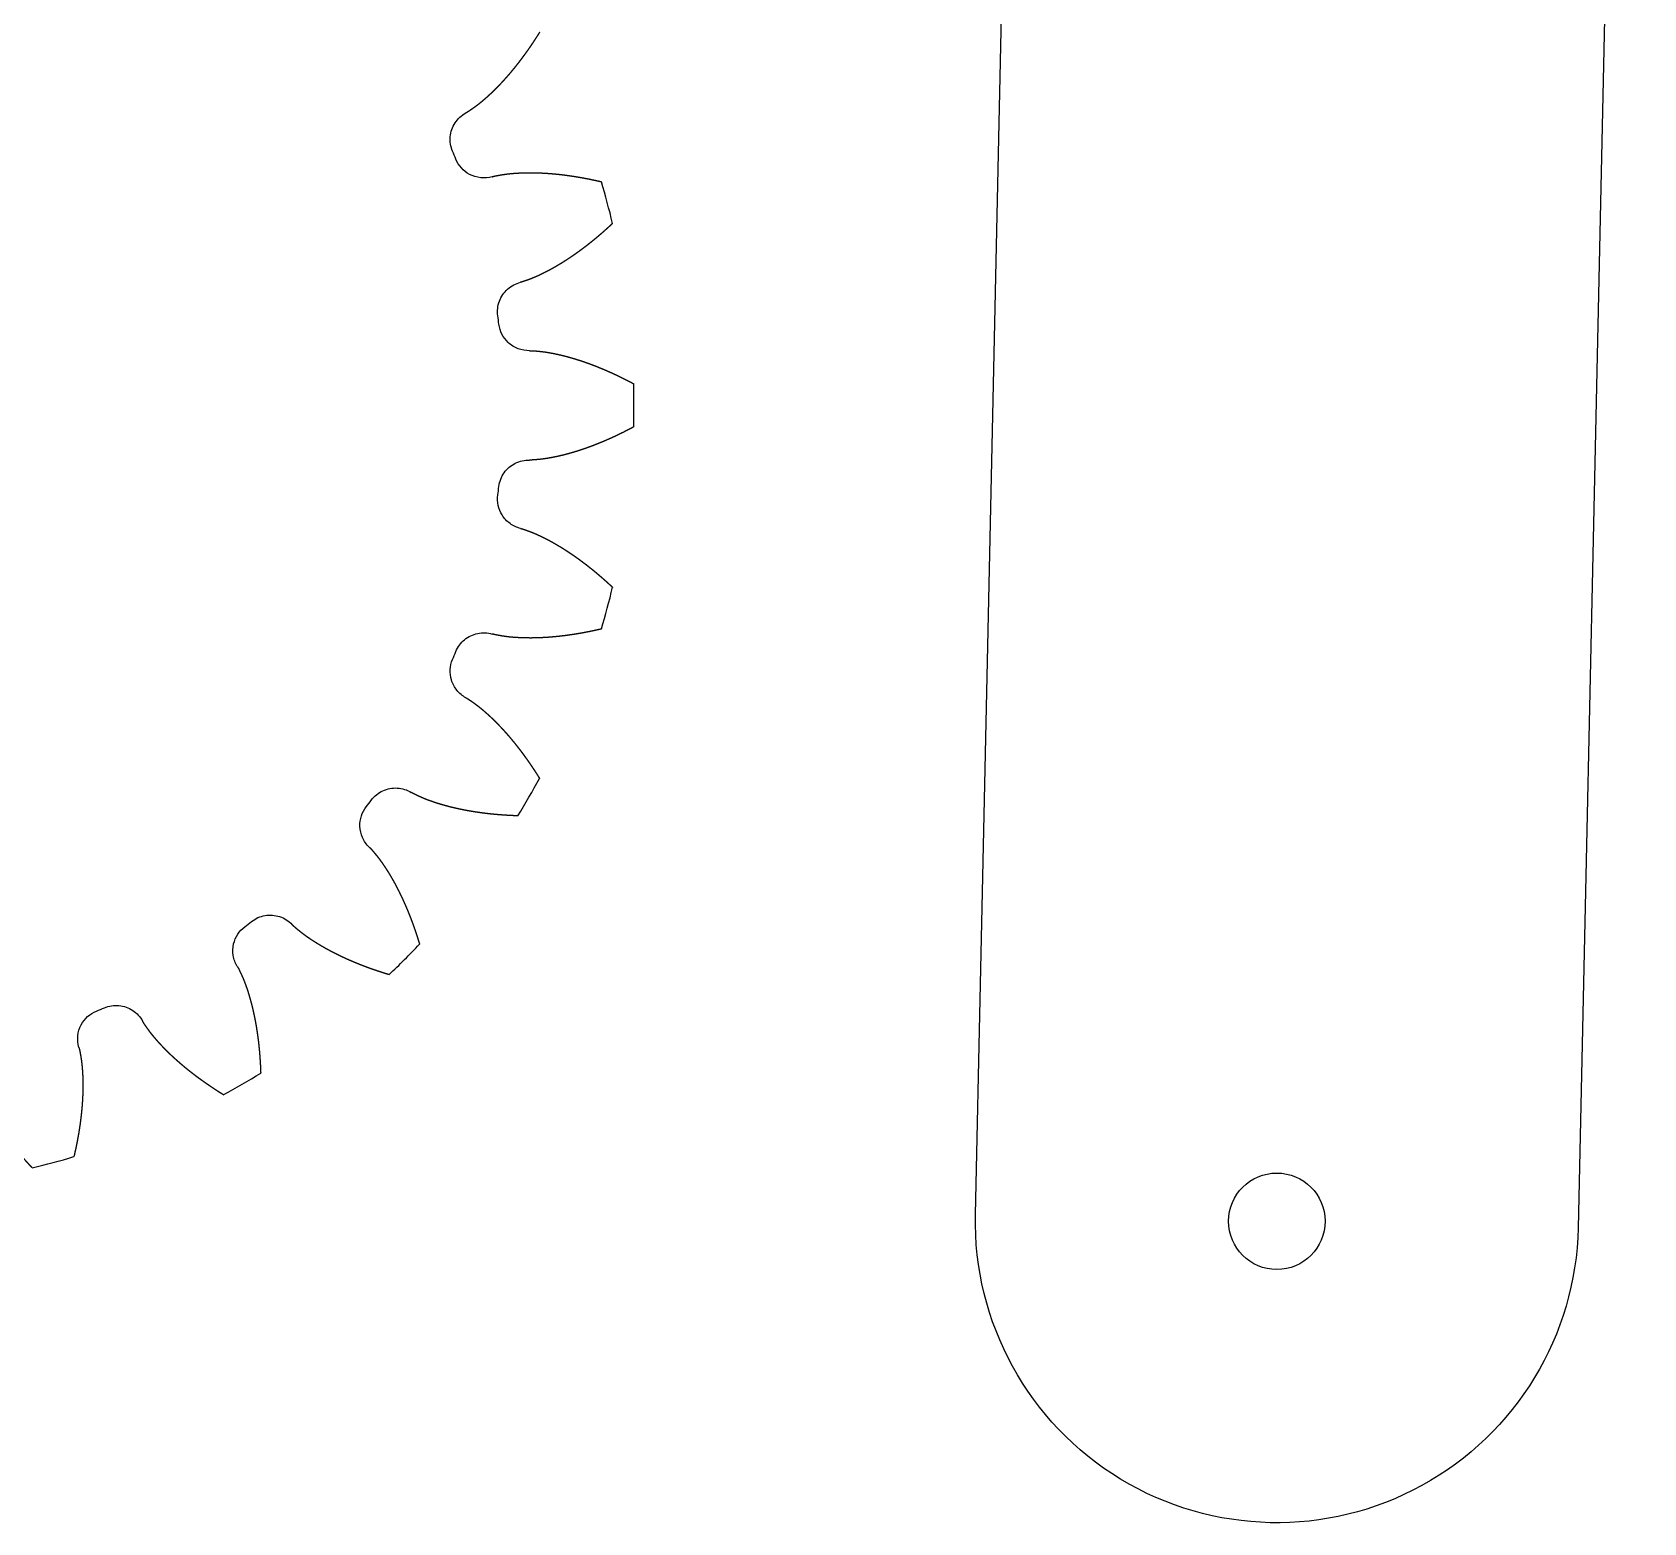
# Model space of a CAD drawing. Header units: millimetres. Extents: x -59 to 192, y -42 to 195.
# Drawn here: x 138.2 to 191.6, y -37.1 to 12.4 of the extents above; entities that cross this region are included whole.
import ezdxf

# ---------------------------------------------------------------- set-up
doc = ezdxf.new("R2010")
doc.units = ezdxf.units.MM
doc.layers.get('0').update_dxf_attribs({"linetype": 'CONTINUOUS'})

msp = doc.modelspace()

# ---------------------------------------------------------------- linework, layer by layer
msp.add_lwpolyline([(191.616, 72.697), (189.442, -27.279, -1), (169.447, -26.845), (171.62, 73.132, -1)], format="xyb", close=True)
msp.add_circle((179.444, -27.062), 1.6)
for radius, start, end in [(21.686, 22.1226, 22.8774), (26, 13.4232, 16.5768), (21.686, 7.1226, 7.8774), (26, -1.5768, 1.5768), (21.686, 352.1226, 352.8774), (26, 343.4232, 346.5768), (21.686, 337.1226, 337.8774), (26, 328.4232, 331.5768), (21.686, 322.1226, 322.8774), (21.686, 307.1226, 307.8774), (26, 313.4232, 316.5768), (21.686, 292.1226, 292.8774), (26, 298.4232, 301.5768), (26, 283.4232, 286.5768)]:
    msp.add_arc((132.118, 0), radius, start, end)
for points, degree, knots in [([(154.984, 12.375), (154.978, 12.366), (154.967, 12.347), (154.949, 12.319), (154.926, 12.281), (154.896, 12.235), (154.866, 12.188), (154.836, 12.142), (154.806, 12.095), (154.776, 12.049), (154.745, 12.004), (154.715, 11.958), (154.684, 11.913), (154.653, 11.867), (154.622, 11.822), (154.59, 11.777), (154.559, 11.733), (154.527, 11.688), (154.496, 11.644), (154.464, 11.6), (154.431, 11.557), (154.399, 11.513), (154.367, 11.47), (154.334, 11.427), (154.301, 11.384), (154.268, 11.341), (154.235, 11.299), (154.201, 11.256), (154.168, 11.214), (154.134, 11.173), (154.1, 11.131), (154.066, 11.09), (154.032, 11.049), (153.998, 11.008), (153.963, 10.968), (153.928, 10.927), (153.893, 10.887), (153.858, 10.847), (153.823, 10.808), (153.787, 10.769), (153.751, 10.73), (153.716, 10.691), (153.679, 10.653), (153.643, 10.615), (153.607, 10.577), (153.57, 10.539), (153.533, 10.502), (153.496, 10.465), (153.459, 10.428), (153.421, 10.392), (153.384, 10.356), (153.346, 10.32), (153.308, 10.285), (153.27, 10.25), (153.231, 10.215), (153.192, 10.181), (153.153, 10.147), (153.114, 10.114), (153.075, 10.08), (153.035, 10.047), (152.995, 10.015), (152.955, 9.983), (152.915, 9.952), (152.874, 9.921), (152.833, 9.891), (152.791, 9.861), (152.75, 9.832), (152.708, 9.803), (152.666, 9.774), (152.625, 9.747), (152.592, 9.726), (152.567, 9.711), (152.55, 9.702), (152.542, 9.698)], 5, [-1, -1, -1, -1, -1, -1, -0.9857143, -0.9714286, -0.9571429, -0.9428571, -0.9285714, -0.9142857, -0.9, -0.8857143, -0.8714286, -0.8571429, -0.8428571, -0.8285714, -0.8142857, -0.8, -0.7857143, -0.7714286, -0.7571429, -0.7428571, -0.7285714, -0.7142857, -0.7, -0.6857143, -0.6714286, -0.6571429, -0.6428571, -0.6285714, -0.6142857, -0.6, -0.5857143, -0.5714286, -0.5571429, -0.5428571, -0.5285714, -0.5142857, -0.5, -0.4857143, -0.4714286, -0.4571429, -0.4428571, -0.4285714, -0.4142857, -0.4, -0.3857143, -0.3714286, -0.3571429, -0.3428571, -0.3285714, -0.3142857, -0.3, -0.2857143, -0.2714286, -0.2571429, -0.2428571, -0.2285714, -0.2142857, -0.2, -0.1857143, -0.1714286, -0.1571429, -0.1428571, -0.1285714, -0.1142857, -0.1, -0.0857143, -0.0714286, -0.0571429, -0.0428571, -0.0285714, -0.016049, -0.016049, -0.016049, -0.016049, -0.016049, -0.016049]), ([(153.418, 7.584), (153.293, 7.547), (153.162, 7.535), (152.903, 7.562), (152.777, 7.6), (152.56, 7.716), (152.468, 7.788), (152.314, 7.961), (152.252, 8.059), (152.208, 8.167)], 3, [0, 0, 0, 0, 0.0390644, 0.0390644, 0.0781289, 0.0781289, 0.1128768, 0.1128768, 0.1476246, 0.1476246, 0.1476246, 0.1476246]), ([(153.418, 7.584), (153.426, 7.587), (153.444, 7.592), (153.473, 7.599), (153.511, 7.608), (153.559, 7.618), (153.609, 7.627), (153.659, 7.636), (153.709, 7.645), (153.76, 7.653), (153.81, 7.661), (153.861, 7.668), (153.911, 7.675), (153.962, 7.681), (154.013, 7.686), (154.065, 7.691), (154.116, 7.695), (154.167, 7.699), (154.219, 7.702), (154.271, 7.705), (154.322, 7.708), (154.374, 7.711), (154.426, 7.713), (154.478, 7.714), (154.53, 7.715), (154.582, 7.716), (154.635, 7.716), (154.687, 7.717), (154.739, 7.716), (154.792, 7.716), (154.844, 7.715), (154.897, 7.713), (154.95, 7.712), (155.002, 7.71), (155.055, 7.707), (155.108, 7.705), (155.161, 7.702), (155.214, 7.699), (155.267, 7.695), (155.32, 7.691), (155.373, 7.687), (155.426, 7.682), (155.48, 7.678), (155.533, 7.673), (155.586, 7.667), (155.64, 7.662), (155.693, 7.656), (155.746, 7.649), (155.8, 7.643), (155.853, 7.636), (155.907, 7.629), (155.96, 7.621), (156.014, 7.614), (156.068, 7.606), (156.121, 7.598), (156.175, 7.589), (156.229, 7.58), (156.283, 7.571), (156.336, 7.562), (156.39, 7.553), (156.444, 7.543), (156.498, 7.533), (156.552, 7.522), (156.606, 7.512), (156.66, 7.501), (156.714, 7.49), (156.768, 7.478), (156.822, 7.467), (156.876, 7.455), (156.93, 7.443), (156.973, 7.433), (157.005, 7.425), (157.027, 7.42), (157.038, 7.418)], 5, [0.016049, 0.016049, 0.016049, 0.016049, 0.016049, 0.016049, 0.0285714, 0.0428571, 0.0571429, 0.0714286, 0.0857143, 0.1, 0.1142857, 0.1285714, 0.1428571, 0.1571429, 0.1714286, 0.1857143, 0.2, 0.2142857, 0.2285714, 0.2428571, 0.2571429, 0.2714286, 0.2857143, 0.3, 0.3142857, 0.3285714, 0.3428571, 0.3571429, 0.3714286, 0.3857143, 0.4, 0.4142857, 0.4285714, 0.4428571, 0.4571429, 0.4714286, 0.4857143, 0.5, 0.5142857, 0.5285714, 0.5428571, 0.5571429, 0.5714286, 0.5857143, 0.6, 0.6142857, 0.6285714, 0.6428571, 0.6571429, 0.6714286, 0.6857143, 0.7, 0.7142857, 0.7285714, 0.7428571, 0.7571429, 0.7714286, 0.7857143, 0.8, 0.8142857, 0.8285714, 0.8428571, 0.8571429, 0.8714286, 0.8857143, 0.9, 0.9142857, 0.9285714, 0.9428571, 0.9571429, 0.9714286, 0.9857143, 1, 1, 1, 1, 1, 1]), ([(157.408, 6.036), (157.4, 6.028), (157.384, 6.013), (157.36, 5.99), (157.327, 5.96), (157.286, 5.922), (157.246, 5.885), (157.205, 5.848), (157.164, 5.811), (157.122, 5.775), (157.081, 5.738), (157.04, 5.702), (156.998, 5.666), (156.957, 5.631), (156.915, 5.595), (156.873, 5.56), (156.831, 5.525), (156.789, 5.49), (156.747, 5.456), (156.705, 5.422), (156.662, 5.388), (156.62, 5.354), (156.577, 5.321), (156.534, 5.287), (156.491, 5.255), (156.449, 5.222), (156.405, 5.189), (156.362, 5.157), (156.319, 5.125), (156.276, 5.094), (156.232, 5.063), (156.189, 5.032), (156.145, 5.001), (156.101, 4.97), (156.057, 4.94), (156.013, 4.91), (155.969, 4.881), (155.925, 4.851), (155.88, 4.822), (155.836, 4.794), (155.791, 4.765), (155.747, 4.737), (155.702, 4.709), (155.657, 4.682), (155.612, 4.655), (155.567, 4.628), (155.522, 4.602), (155.476, 4.575), (155.431, 4.55), (155.385, 4.524), (155.34, 4.499), (155.294, 4.474), (155.248, 4.45), (155.202, 4.426), (155.156, 4.403), (155.109, 4.38), (155.063, 4.357), (155.016, 4.335), (154.97, 4.313), (154.923, 4.291), (154.876, 4.27), (154.829, 4.25), (154.782, 4.23), (154.734, 4.211), (154.687, 4.193), (154.639, 4.175), (154.591, 4.157), (154.544, 4.14), (154.496, 4.123), (154.449, 4.107), (154.411, 4.096), (154.383, 4.088), (154.365, 4.084), (154.356, 4.081)], 5, [-1, -1, -1, -1, -1, -1, -0.9857143, -0.9714286, -0.9571429, -0.9428571, -0.9285714, -0.9142857, -0.9, -0.8857143, -0.8714286, -0.8571429, -0.8428571, -0.8285714, -0.8142857, -0.8, -0.7857143, -0.7714286, -0.7571429, -0.7428571, -0.7285714, -0.7142857, -0.7, -0.6857143, -0.6714286, -0.6571429, -0.6428571, -0.6285714, -0.6142857, -0.6, -0.5857143, -0.5714286, -0.5571429, -0.5428571, -0.5285714, -0.5142857, -0.5, -0.4857143, -0.4714286, -0.4571429, -0.4428571, -0.4285714, -0.4142857, -0.4, -0.3857143, -0.3714286, -0.3571429, -0.3428571, -0.3285714, -0.3142857, -0.3, -0.2857143, -0.2714286, -0.2571429, -0.2428571, -0.2285714, -0.2142857, -0.2, -0.1857143, -0.1714286, -0.1571429, -0.1428571, -0.1285714, -0.1142857, -0.1, -0.0857143, -0.0714286, -0.0571429, -0.0428571, -0.0285714, -0.016049, -0.016049, -0.016049, -0.016049, -0.016049, -0.016049]), ([(154.655, 1.813), (154.525, 1.81), (154.395, 1.832), (154.152, 1.925), (154.04, 1.994), (153.861, 2.163), (153.791, 2.256), (153.686, 2.462), (153.651, 2.574), (153.637, 2.689)], 3, [0, 0, 0, 0, 0.0390644, 0.0390644, 0.0781289, 0.0781289, 0.1128768, 0.1128768, 0.1476246, 0.1476246, 0.1476246, 0.1476246]), ([(154.655, 1.813), (154.664, 1.813), (154.683, 1.814), (154.712, 1.814), (154.751, 1.812), (154.8, 1.809), (154.851, 1.805), (154.902, 1.801), (154.952, 1.796), (155.003, 1.791), (155.054, 1.786), (155.104, 1.779), (155.155, 1.773), (155.206, 1.765), (155.257, 1.757), (155.307, 1.748), (155.358, 1.739), (155.409, 1.73), (155.459, 1.72), (155.51, 1.71), (155.561, 1.699), (155.611, 1.688), (155.662, 1.676), (155.713, 1.664), (155.763, 1.652), (155.814, 1.639), (155.865, 1.626), (155.915, 1.612), (155.966, 1.599), (156.016, 1.584), (156.067, 1.57), (156.117, 1.555), (156.168, 1.54), (156.218, 1.524), (156.268, 1.508), (156.319, 1.492), (156.369, 1.476), (156.42, 1.459), (156.47, 1.442), (156.52, 1.424), (156.57, 1.406), (156.621, 1.388), (156.671, 1.37), (156.721, 1.351), (156.771, 1.332), (156.821, 1.313), (156.871, 1.293), (156.921, 1.273), (156.971, 1.253), (157.021, 1.233), (157.071, 1.212), (157.121, 1.191), (157.17, 1.17), (157.22, 1.148), (157.27, 1.126), (157.32, 1.104), (157.369, 1.082), (157.419, 1.059), (157.469, 1.036), (157.518, 1.013), (157.568, 0.99), (157.617, 0.966), (157.666, 0.942), (157.716, 0.918), (157.765, 0.894), (157.814, 0.869), (157.863, 0.844), (157.913, 0.819), (157.962, 0.793), (158.011, 0.768), (158.05, 0.747), (158.079, 0.731), (158.099, 0.721), (158.109, 0.715)], 5, [0.016049, 0.016049, 0.016049, 0.016049, 0.016049, 0.016049, 0.0285714, 0.0428571, 0.0571429, 0.0714286, 0.0857143, 0.1, 0.1142857, 0.1285714, 0.1428571, 0.1571429, 0.1714286, 0.1857143, 0.2, 0.2142857, 0.2285714, 0.2428571, 0.2571429, 0.2714286, 0.2857143, 0.3, 0.3142857, 0.3285714, 0.3428571, 0.3571429, 0.3714286, 0.3857143, 0.4, 0.4142857, 0.4285714, 0.4428571, 0.4571429, 0.4714286, 0.4857143, 0.5, 0.5142857, 0.5285714, 0.5428571, 0.5571429, 0.5714286, 0.5857143, 0.6, 0.6142857, 0.6285714, 0.6428571, 0.6571429, 0.6714286, 0.6857143, 0.7, 0.7142857, 0.7285714, 0.7428571, 0.7571429, 0.7714286, 0.7857143, 0.8, 0.8142857, 0.8285714, 0.8428571, 0.8571429, 0.8714286, 0.8857143, 0.9, 0.9142857, 0.9285714, 0.9428571, 0.9571429, 0.9714286, 0.9857143, 1, 1, 1, 1, 1, 1]), ([(158.109, -0.715), (158.099, -0.721), (158.079, -0.731), (158.05, -0.747), (158.011, -0.768), (157.962, -0.793), (157.913, -0.819), (157.863, -0.844), (157.814, -0.869), (157.765, -0.894), (157.716, -0.918), (157.666, -0.942), (157.617, -0.966), (157.568, -0.99), (157.518, -1.013), (157.469, -1.036), (157.419, -1.059), (157.369, -1.082), (157.32, -1.104), (157.27, -1.126), (157.22, -1.148), (157.17, -1.17), (157.121, -1.191), (157.071, -1.212), (157.021, -1.233), (156.971, -1.253), (156.921, -1.273), (156.871, -1.293), (156.821, -1.313), (156.771, -1.332), (156.721, -1.351), (156.671, -1.37), (156.621, -1.388), (156.57, -1.406), (156.52, -1.424), (156.47, -1.442), (156.42, -1.459), (156.369, -1.476), (156.319, -1.492), (156.268, -1.508), (156.218, -1.524), (156.168, -1.54), (156.117, -1.555), (156.067, -1.57), (156.016, -1.584), (155.966, -1.599), (155.915, -1.612), (155.865, -1.626), (155.814, -1.639), (155.763, -1.652), (155.713, -1.664), (155.662, -1.676), (155.611, -1.688), (155.561, -1.699), (155.51, -1.71), (155.459, -1.72), (155.409, -1.73), (155.358, -1.739), (155.307, -1.748), (155.257, -1.757), (155.206, -1.765), (155.155, -1.773), (155.104, -1.779), (155.054, -1.786), (155.003, -1.791), (154.952, -1.796), (154.902, -1.801), (154.851, -1.805), (154.8, -1.809), (154.751, -1.812), (154.712, -1.814), (154.683, -1.814), (154.664, -1.813), (154.655, -1.813)], 5, [-1, -1, -1, -1, -1, -1, -0.9857143, -0.9714286, -0.9571429, -0.9428571, -0.9285714, -0.9142857, -0.9, -0.8857143, -0.8714286, -0.8571429, -0.8428571, -0.8285714, -0.8142857, -0.8, -0.7857143, -0.7714286, -0.7571429, -0.7428571, -0.7285714, -0.7142857, -0.7, -0.6857143, -0.6714286, -0.6571429, -0.6428571, -0.6285714, -0.6142857, -0.6, -0.5857143, -0.5714286, -0.5571429, -0.5428571, -0.5285714, -0.5142857, -0.5, -0.4857143, -0.4714286, -0.4571429, -0.4428571, -0.4285714, -0.4142857, -0.4, -0.3857143, -0.3714286, -0.3571429, -0.3428571, -0.3285714, -0.3142857, -0.3, -0.2857143, -0.2714286, -0.2571429, -0.2428571, -0.2285714, -0.2142857, -0.2, -0.1857143, -0.1714286, -0.1571429, -0.1428571, -0.1285714, -0.1142857, -0.1, -0.0857143, -0.0714286, -0.0571429, -0.0428571, -0.0285714, -0.016049, -0.016049, -0.016049, -0.016049, -0.016049, -0.016049]), ([(154.356, -4.081), (154.23, -4.051), (154.11, -3.996), (153.899, -3.844), (153.81, -3.747), (153.68, -3.538), (153.636, -3.43), (153.588, -3.204), (153.584, -3.087), (153.6, -2.972)], 3, [0, 0, 0, 0, 0.0390644, 0.0390644, 0.0781289, 0.0781289, 0.1128768, 0.1128768, 0.1476246, 0.1476246, 0.1476246, 0.1476246]), ([(154.356, -4.081), (154.365, -4.084), (154.383, -4.088), (154.411, -4.096), (154.449, -4.107), (154.496, -4.123), (154.544, -4.14), (154.591, -4.157), (154.639, -4.175), (154.687, -4.193), (154.734, -4.211), (154.782, -4.23), (154.829, -4.25), (154.876, -4.27), (154.923, -4.291), (154.97, -4.313), (155.016, -4.335), (155.063, -4.357), (155.109, -4.38), (155.156, -4.403), (155.202, -4.426), (155.248, -4.45), (155.294, -4.474), (155.34, -4.499), (155.385, -4.524), (155.431, -4.55), (155.476, -4.575), (155.522, -4.602), (155.567, -4.628), (155.612, -4.655), (155.657, -4.682), (155.702, -4.709), (155.747, -4.737), (155.791, -4.765), (155.836, -4.794), (155.88, -4.822), (155.925, -4.851), (155.969, -4.881), (156.013, -4.91), (156.057, -4.94), (156.101, -4.97), (156.145, -5.001), (156.189, -5.032), (156.232, -5.063), (156.276, -5.094), (156.319, -5.125), (156.362, -5.157), (156.405, -5.189), (156.449, -5.222), (156.491, -5.255), (156.534, -5.287), (156.577, -5.321), (156.62, -5.354), (156.662, -5.388), (156.705, -5.422), (156.747, -5.456), (156.789, -5.49), (156.831, -5.525), (156.873, -5.56), (156.915, -5.595), (156.957, -5.631), (156.998, -5.666), (157.04, -5.702), (157.081, -5.738), (157.122, -5.775), (157.164, -5.811), (157.205, -5.848), (157.246, -5.885), (157.286, -5.922), (157.327, -5.96), (157.36, -5.99), (157.384, -6.013), (157.4, -6.028), (157.408, -6.036)], 5, [0.016049, 0.016049, 0.016049, 0.016049, 0.016049, 0.016049, 0.0285714, 0.0428571, 0.0571429, 0.0714286, 0.0857143, 0.1, 0.1142857, 0.1285714, 0.1428571, 0.1571429, 0.1714286, 0.1857143, 0.2, 0.2142857, 0.2285714, 0.2428571, 0.2571429, 0.2714286, 0.2857143, 0.3, 0.3142857, 0.3285714, 0.3428571, 0.3571429, 0.3714286, 0.3857143, 0.4, 0.4142857, 0.4285714, 0.4428571, 0.4571429, 0.4714286, 0.4857143, 0.5, 0.5142857, 0.5285714, 0.5428571, 0.5571429, 0.5714286, 0.5857143, 0.6, 0.6142857, 0.6285714, 0.6428571, 0.6571429, 0.6714286, 0.6857143, 0.7, 0.7142857, 0.7285714, 0.7428571, 0.7571429, 0.7714286, 0.7857143, 0.8, 0.8142857, 0.8285714, 0.8428571, 0.8571429, 0.8714286, 0.8857143, 0.9, 0.9142857, 0.9285714, 0.9428571, 0.9571429, 0.9714286, 0.9857143, 1, 1, 1, 1, 1, 1]), ([(157.038, -7.418), (157.027, -7.42), (157.005, -7.425), (156.973, -7.433), (156.93, -7.443), (156.876, -7.455), (156.822, -7.467), (156.768, -7.478), (156.714, -7.49), (156.66, -7.501), (156.606, -7.512), (156.552, -7.522), (156.498, -7.533), (156.444, -7.543), (156.39, -7.553), (156.336, -7.562), (156.283, -7.571), (156.229, -7.58), (156.175, -7.589), (156.121, -7.598), (156.068, -7.606), (156.014, -7.614), (155.96, -7.621), (155.907, -7.629), (155.853, -7.636), (155.8, -7.643), (155.746, -7.649), (155.693, -7.656), (155.64, -7.662), (155.586, -7.667), (155.533, -7.673), (155.48, -7.678), (155.426, -7.682), (155.373, -7.687), (155.32, -7.691), (155.267, -7.695), (155.214, -7.699), (155.161, -7.702), (155.108, -7.705), (155.055, -7.707), (155.002, -7.71), (154.95, -7.712), (154.897, -7.713), (154.844, -7.715), (154.792, -7.716), (154.739, -7.716), (154.687, -7.717), (154.635, -7.716), (154.582, -7.716), (154.53, -7.715), (154.478, -7.714), (154.426, -7.713), (154.374, -7.711), (154.322, -7.708), (154.271, -7.705), (154.219, -7.702), (154.167, -7.699), (154.116, -7.695), (154.065, -7.691), (154.013, -7.686), (153.962, -7.681), (153.911, -7.675), (153.861, -7.668), (153.81, -7.661), (153.76, -7.653), (153.709, -7.645), (153.659, -7.636), (153.609, -7.627), (153.559, -7.618), (153.511, -7.608), (153.473, -7.599), (153.444, -7.592), (153.426, -7.587), (153.418, -7.584)], 5, [-1, -1, -1, -1, -1, -1, -0.9857143, -0.9714286, -0.9571429, -0.9428571, -0.9285714, -0.9142857, -0.9, -0.8857143, -0.8714286, -0.8571429, -0.8428571, -0.8285714, -0.8142857, -0.8, -0.7857143, -0.7714286, -0.7571429, -0.7428571, -0.7285714, -0.7142857, -0.7, -0.6857143, -0.6714286, -0.6571429, -0.6428571, -0.6285714, -0.6142857, -0.6, -0.5857143, -0.5714286, -0.5571429, -0.5428571, -0.5285714, -0.5142857, -0.5, -0.4857143, -0.4714286, -0.4571429, -0.4428571, -0.4285714, -0.4142857, -0.4, -0.3857143, -0.3714286, -0.3571429, -0.3428571, -0.3285714, -0.3142857, -0.3, -0.2857143, -0.2714286, -0.2571429, -0.2428571, -0.2285714, -0.2142857, -0.2, -0.1857143, -0.1714286, -0.1571429, -0.1428571, -0.1285714, -0.1142857, -0.1, -0.0857143, -0.0714286, -0.0571429, -0.0428571, -0.0285714, -0.016049, -0.016049, -0.016049, -0.016049, -0.016049, -0.016049]), ([(152.542, -9.698), (152.428, -9.636), (152.327, -9.552), (152.162, -9.35), (152.101, -9.234), (152.029, -8.998), (152.015, -8.882), (152.027, -8.651), (152.054, -8.537), (152.099, -8.431)], 3, [0, 0, 0, 0, 0.0390644, 0.0390644, 0.0781289, 0.0781289, 0.1128768, 0.1128768, 0.1476246, 0.1476246, 0.1476246, 0.1476246]), ([(152.542, -9.698), (152.55, -9.702), (152.567, -9.711), (152.592, -9.726), (152.625, -9.747), (152.666, -9.774), (152.708, -9.803), (152.75, -9.832), (152.791, -9.861), (152.833, -9.891), (152.874, -9.921), (152.915, -9.952), (152.955, -9.983), (152.995, -10.015), (153.035, -10.047), (153.075, -10.08), (153.114, -10.114), (153.153, -10.147), (153.192, -10.181), (153.231, -10.215), (153.27, -10.25), (153.308, -10.285), (153.346, -10.32), (153.384, -10.356), (153.421, -10.392), (153.459, -10.428), (153.496, -10.465), (153.533, -10.502), (153.57, -10.539), (153.607, -10.577), (153.643, -10.615), (153.679, -10.653), (153.716, -10.691), (153.751, -10.73), (153.787, -10.769), (153.823, -10.808), (153.858, -10.847), (153.893, -10.887), (153.928, -10.927), (153.963, -10.968), (153.998, -11.008), (154.032, -11.049), (154.066, -11.09), (154.1, -11.131), (154.134, -11.173), (154.168, -11.214), (154.201, -11.256), (154.235, -11.299), (154.268, -11.341), (154.301, -11.384), (154.334, -11.427), (154.367, -11.47), (154.399, -11.513), (154.431, -11.557), (154.464, -11.6), (154.496, -11.644), (154.527, -11.688), (154.559, -11.733), (154.59, -11.777), (154.622, -11.822), (154.653, -11.867), (154.684, -11.913), (154.715, -11.958), (154.745, -12.004), (154.776, -12.049), (154.806, -12.095), (154.836, -12.142), (154.866, -12.188), (154.896, -12.235), (154.926, -12.281), (154.949, -12.319), (154.967, -12.347), (154.978, -12.366), (154.984, -12.375)], 5, [0.016049, 0.016049, 0.016049, 0.016049, 0.016049, 0.016049, 0.0285714, 0.0428571, 0.0571429, 0.0714286, 0.0857143, 0.1, 0.1142857, 0.1285714, 0.1428571, 0.1571429, 0.1714286, 0.1857143, 0.2, 0.2142857, 0.2285714, 0.2428571, 0.2571429, 0.2714286, 0.2857143, 0.3, 0.3142857, 0.3285714, 0.3428571, 0.3571429, 0.3714286, 0.3857143, 0.4, 0.4142857, 0.4285714, 0.4428571, 0.4571429, 0.4714286, 0.4857143, 0.5, 0.5142857, 0.5285714, 0.5428571, 0.5571429, 0.5714286, 0.5857143, 0.6, 0.6142857, 0.6285714, 0.6428571, 0.6571429, 0.6714286, 0.6857143, 0.7, 0.7142857, 0.7285714, 0.7428571, 0.7571429, 0.7714286, 0.7857143, 0.8, 0.8142857, 0.8285714, 0.8428571, 0.8571429, 0.8714286, 0.8857143, 0.9, 0.9142857, 0.9285714, 0.9428571, 0.9571429, 0.9714286, 0.9857143, 1, 1, 1, 1, 1, 1]), ([(149.336, -14.654), (149.242, -14.564), (149.166, -14.457), (149.059, -14.219), (149.03, -14.091), (149.022, -13.845), (149.038, -13.729), (149.11, -13.509), (149.165, -13.406), (149.236, -13.315)], 3, [0, 0, 0, 0, 0.0390644, 0.0390644, 0.0781289, 0.0781289, 0.1128768, 0.1128768, 0.1476246, 0.1476246, 0.1476246, 0.1476246]), ([(154.269, -13.615), (154.258, -13.614), (154.236, -13.614), (154.202, -13.613), (154.158, -13.611), (154.103, -13.609), (154.047, -13.606), (153.992, -13.603), (153.937, -13.6), (153.882, -13.597), (153.827, -13.594), (153.772, -13.59), (153.718, -13.586), (153.663, -13.582), (153.609, -13.577), (153.554, -13.573), (153.5, -13.568), (153.445, -13.562), (153.391, -13.557), (153.337, -13.551), (153.283, -13.545), (153.229, -13.539), (153.176, -13.533), (153.122, -13.526), (153.068, -13.519), (153.015, -13.512), (152.961, -13.504), (152.908, -13.496), (152.855, -13.488), (152.802, -13.48), (152.749, -13.471), (152.696, -13.462), (152.644, -13.453), (152.591, -13.444), (152.539, -13.434), (152.487, -13.424), (152.434, -13.414), (152.382, -13.403), (152.331, -13.392), (152.279, -13.381), (152.227, -13.37), (152.176, -13.358), (152.124, -13.346), (152.073, -13.334), (152.022, -13.321), (151.971, -13.308), (151.921, -13.295), (151.87, -13.281), (151.82, -13.267), (151.77, -13.253), (151.72, -13.238), (151.67, -13.223), (151.62, -13.208), (151.571, -13.192), (151.521, -13.176), (151.472, -13.16), (151.424, -13.143), (151.375, -13.126), (151.326, -13.109), (151.278, -13.091), (151.23, -13.072), (151.183, -13.054), (151.135, -13.034), (151.088, -13.014), (151.042, -12.993), (150.995, -12.973), (150.949, -12.951), (150.903, -12.93), (150.857, -12.908), (150.813, -12.886), (150.778, -12.867), (150.753, -12.853), (150.737, -12.843), (150.729, -12.839)], 5, [-1, -1, -1, -1, -1, -1, -0.9857143, -0.9714286, -0.9571429, -0.9428571, -0.9285714, -0.9142857, -0.9, -0.8857143, -0.8714286, -0.8571429, -0.8428571, -0.8285714, -0.8142857, -0.8, -0.7857143, -0.7714286, -0.7571429, -0.7428571, -0.7285714, -0.7142857, -0.7, -0.6857143, -0.6714286, -0.6571429, -0.6428571, -0.6285714, -0.6142857, -0.6, -0.5857143, -0.5714286, -0.5571429, -0.5428571, -0.5285714, -0.5142857, -0.5, -0.4857143, -0.4714286, -0.4571429, -0.4428571, -0.4285714, -0.4142857, -0.4, -0.3857143, -0.3714286, -0.3571429, -0.3428571, -0.3285714, -0.3142857, -0.3, -0.2857143, -0.2714286, -0.2571429, -0.2428571, -0.2285714, -0.2142857, -0.2, -0.1857143, -0.1714286, -0.1571429, -0.1428571, -0.1285714, -0.1142857, -0.1, -0.0857143, -0.0714286, -0.0571429, -0.0428571, -0.0285714, -0.016049, -0.016049, -0.016049, -0.016049, -0.016049, -0.016049]), ([(149.336, -14.654), (149.343, -14.66), (149.356, -14.673), (149.377, -14.694), (149.404, -14.722), (149.436, -14.759), (149.469, -14.798), (149.502, -14.837), (149.535, -14.876), (149.567, -14.915), (149.599, -14.955), (149.63, -14.995), (149.661, -15.036), (149.692, -15.077), (149.722, -15.119), (149.752, -15.161), (149.781, -15.203), (149.81, -15.246), (149.839, -15.288), (149.868, -15.332), (149.896, -15.375), (149.924, -15.419), (149.952, -15.463), (149.979, -15.507), (150.006, -15.551), (150.033, -15.596), (150.059, -15.641), (150.085, -15.687), (150.111, -15.732), (150.137, -15.778), (150.162, -15.824), (150.188, -15.87), (150.213, -15.917), (150.237, -15.963), (150.262, -16.01), (150.286, -16.057), (150.31, -16.104), (150.333, -16.152), (150.357, -16.2), (150.38, -16.248), (150.403, -16.296), (150.426, -16.344), (150.448, -16.392), (150.47, -16.441), (150.492, -16.49), (150.514, -16.539), (150.536, -16.588), (150.557, -16.638), (150.578, -16.687), (150.599, -16.737), (150.619, -16.787), (150.64, -16.837), (150.66, -16.887), (150.68, -16.938), (150.7, -16.988), (150.719, -17.039), (150.739, -17.09), (150.758, -17.141), (150.777, -17.192), (150.795, -17.244), (150.814, -17.295), (150.832, -17.347), (150.85, -17.399), (150.868, -17.451), (150.885, -17.503), (150.903, -17.555), (150.92, -17.608), (150.937, -17.66), (150.953, -17.713), (150.97, -17.766), (150.983, -17.808), (150.993, -17.84), (150.999, -17.861), (151.002, -17.872)], 5, [0.016049, 0.016049, 0.016049, 0.016049, 0.016049, 0.016049, 0.0285714, 0.0428571, 0.0571429, 0.0714286, 0.0857143, 0.1, 0.1142857, 0.1285714, 0.1428571, 0.1571429, 0.1714286, 0.1857143, 0.2, 0.2142857, 0.2285714, 0.2428571, 0.2571429, 0.2714286, 0.2857143, 0.3, 0.3142857, 0.3285714, 0.3428571, 0.3571429, 0.3714286, 0.3857143, 0.4, 0.4142857, 0.4285714, 0.4428571, 0.4571429, 0.4714286, 0.4857143, 0.5, 0.5142857, 0.5285714, 0.5428571, 0.5571429, 0.5714286, 0.5857143, 0.6, 0.6142857, 0.6285714, 0.6428571, 0.6571429, 0.6714286, 0.6857143, 0.7, 0.7142857, 0.7285714, 0.7428571, 0.7571429, 0.7714286, 0.7857143, 0.8, 0.8142857, 0.8285714, 0.8428571, 0.8571429, 0.8714286, 0.8857143, 0.9, 0.9142857, 0.9285714, 0.9428571, 0.9571429, 0.9714286, 0.9857143, 1, 1, 1, 1, 1, 1]), ([(144.957, -18.611), (144.889, -18.5), (144.843, -18.376), (144.802, -18.119), (144.807, -17.988), (144.863, -17.748), (144.908, -17.641), (145.035, -17.447), (145.114, -17.361), (145.206, -17.291)], 3, [0, 0, 0, 0, 0.0390644, 0.0390644, 0.0781289, 0.0781289, 0.1128768, 0.1128768, 0.1476246, 0.1476246, 0.1476246, 0.1476246]), ([(149.99, -18.884), (149.98, -18.881), (149.958, -18.874), (149.927, -18.864), (149.884, -18.851), (149.831, -18.835), (149.779, -18.818), (149.726, -18.801), (149.674, -18.784), (149.621, -18.767), (149.569, -18.749), (149.517, -18.731), (149.465, -18.713), (149.414, -18.695), (149.362, -18.677), (149.311, -18.658), (149.26, -18.639), (149.208, -18.62), (149.158, -18.601), (149.107, -18.581), (149.056, -18.562), (149.006, -18.542), (148.956, -18.521), (148.905, -18.501), (148.856, -18.48), (148.806, -18.46), (148.756, -18.438), (148.707, -18.417), (148.658, -18.396), (148.608, -18.374), (148.56, -18.352), (148.511, -18.33), (148.462, -18.307), (148.414, -18.284), (148.366, -18.261), (148.318, -18.238), (148.27, -18.215), (148.223, -18.191), (148.176, -18.167), (148.129, -18.143), (148.082, -18.119), (148.035, -18.094), (147.989, -18.069), (147.942, -18.044), (147.896, -18.019), (147.851, -17.993), (147.805, -17.967), (147.76, -17.941), (147.715, -17.914), (147.67, -17.887), (147.625, -17.86), (147.581, -17.833), (147.537, -17.805), (147.493, -17.777), (147.45, -17.749), (147.407, -17.721), (147.364, -17.692), (147.321, -17.663), (147.279, -17.633), (147.237, -17.604), (147.196, -17.573), (147.154, -17.543), (147.114, -17.512), (147.074, -17.48), (147.034, -17.448), (146.994, -17.416), (146.955, -17.384), (146.916, -17.351), (146.878, -17.318), (146.841, -17.285), (146.812, -17.258), (146.791, -17.238), (146.778, -17.224), (146.772, -17.218)], 5, [-1, -1, -1, -1, -1, -1, -0.9857143, -0.9714286, -0.9571429, -0.9428571, -0.9285714, -0.9142857, -0.9, -0.8857143, -0.8714286, -0.8571429, -0.8428571, -0.8285714, -0.8142857, -0.8, -0.7857143, -0.7714286, -0.7571429, -0.7428571, -0.7285714, -0.7142857, -0.7, -0.6857143, -0.6714286, -0.6571429, -0.6428571, -0.6285714, -0.6142857, -0.6, -0.5857143, -0.5714286, -0.5571429, -0.5428571, -0.5285714, -0.5142857, -0.5, -0.4857143, -0.4714286, -0.4571429, -0.4428571, -0.4285714, -0.4142857, -0.4, -0.3857143, -0.3714286, -0.3571429, -0.3428571, -0.3285714, -0.3142857, -0.3, -0.2857143, -0.2714286, -0.2571429, -0.2428571, -0.2285714, -0.2142857, -0.2, -0.1857143, -0.1714286, -0.1571429, -0.1428571, -0.1285714, -0.1142857, -0.1, -0.0857143, -0.0714286, -0.0571429, -0.0428571, -0.0285714, -0.016049, -0.016049, -0.016049, -0.016049, -0.016049, -0.016049]), ([(144.957, -18.611), (144.962, -18.618), (144.971, -18.634), (144.986, -18.66), (145.004, -18.694), (145.026, -18.738), (145.048, -18.784), (145.07, -18.83), (145.091, -18.877), (145.112, -18.923), (145.133, -18.97), (145.153, -19.017), (145.172, -19.064), (145.191, -19.112), (145.209, -19.16), (145.227, -19.208), (145.245, -19.256), (145.262, -19.305), (145.278, -19.354), (145.295, -19.403), (145.311, -19.452), (145.327, -19.502), (145.342, -19.551), (145.357, -19.601), (145.371, -19.651), (145.386, -19.701), (145.4, -19.752), (145.413, -19.802), (145.426, -19.853), (145.439, -19.904), (145.452, -19.955), (145.464, -20.006), (145.477, -20.057), (145.488, -20.109), (145.5, -20.16), (145.511, -20.212), (145.522, -20.264), (145.532, -20.316), (145.543, -20.368), (145.553, -20.42), (145.562, -20.473), (145.572, -20.525), (145.581, -20.578), (145.59, -20.631), (145.598, -20.684), (145.607, -20.737), (145.615, -20.79), (145.622, -20.843), (145.63, -20.896), (145.637, -20.95), (145.644, -21.003), (145.651, -21.057), (145.658, -21.111), (145.664, -21.165), (145.67, -21.219), (145.675, -21.273), (145.681, -21.327), (145.686, -21.381), (145.691, -21.436), (145.696, -21.49), (145.7, -21.545), (145.704, -21.599), (145.708, -21.654), (145.712, -21.709), (145.716, -21.764), (145.719, -21.819), (145.722, -21.874), (145.725, -21.929), (145.727, -21.984), (145.729, -22.039), (145.731, -22.084), (145.732, -22.117), (145.733, -22.139), (145.733, -22.15)], 5, [0.016049, 0.016049, 0.016049, 0.016049, 0.016049, 0.016049, 0.0285714, 0.0428571, 0.0571429, 0.0714286, 0.0857143, 0.1, 0.1142857, 0.1285714, 0.1428571, 0.1571429, 0.1714286, 0.1857143, 0.2, 0.2142857, 0.2285714, 0.2428571, 0.2571429, 0.2714286, 0.2857143, 0.3, 0.3142857, 0.3285714, 0.3428571, 0.3571429, 0.3714286, 0.3857143, 0.4, 0.4142857, 0.4285714, 0.4428571, 0.4571429, 0.4714286, 0.4857143, 0.5, 0.5142857, 0.5285714, 0.5428571, 0.5571429, 0.5714286, 0.5857143, 0.6, 0.6142857, 0.6285714, 0.6428571, 0.6571429, 0.6714286, 0.6857143, 0.7, 0.7142857, 0.7285714, 0.7428571, 0.7571429, 0.7714286, 0.7857143, 0.8, 0.8142857, 0.8285714, 0.8428571, 0.8571429, 0.8714286, 0.8857143, 0.9, 0.9142857, 0.9285714, 0.9428571, 0.9571429, 0.9714286, 0.9857143, 1, 1, 1, 1, 1, 1]), ([(139.703, -21.299), (139.666, -21.174), (139.654, -21.044), (139.68, -20.784), (139.719, -20.659), (139.835, -20.442), (139.907, -20.35), (140.079, -20.195), (140.178, -20.133), (140.285, -20.089)], 3, [0, 0, 0, 0, 0.0390644, 0.0390644, 0.0781289, 0.0781289, 0.1128768, 0.1128768, 0.1476246, 0.1476246, 0.1476246, 0.1476246]), ([(144.494, -22.866), (144.484, -22.86), (144.466, -22.848), (144.437, -22.831), (144.4, -22.807), (144.353, -22.778), (144.306, -22.748), (144.26, -22.718), (144.214, -22.688), (144.168, -22.657), (144.122, -22.627), (144.076, -22.596), (144.031, -22.565), (143.986, -22.534), (143.941, -22.503), (143.896, -22.472), (143.851, -22.44), (143.807, -22.409), (143.763, -22.377), (143.719, -22.345), (143.675, -22.313), (143.631, -22.281), (143.588, -22.248), (143.545, -22.215), (143.502, -22.183), (143.459, -22.15), (143.417, -22.116), (143.375, -22.083), (143.333, -22.049), (143.291, -22.016), (143.25, -21.982), (143.208, -21.948), (143.167, -21.913), (143.127, -21.879), (143.086, -21.844), (143.046, -21.81), (143.006, -21.775), (142.966, -21.74), (142.926, -21.704), (142.887, -21.669), (142.848, -21.633), (142.81, -21.597), (142.771, -21.561), (142.733, -21.525), (142.695, -21.488), (142.658, -21.452), (142.62, -21.415), (142.583, -21.378), (142.547, -21.34), (142.51, -21.303), (142.474, -21.265), (142.439, -21.227), (142.403, -21.189), (142.368, -21.151), (142.334, -21.113), (142.3, -21.074), (142.266, -21.035), (142.232, -20.996), (142.199, -20.956), (142.166, -20.917), (142.133, -20.877), (142.102, -20.837), (142.07, -20.796), (142.04, -20.755), (142.01, -20.714), (141.98, -20.673), (141.95, -20.631), (141.921, -20.59), (141.893, -20.548), (141.865, -20.507), (141.845, -20.473), (141.83, -20.448), (141.821, -20.432), (141.816, -20.424)], 5, [-1, -1, -1, -1, -1, -1, -0.9857143, -0.9714286, -0.9571429, -0.9428571, -0.9285714, -0.9142857, -0.9, -0.8857143, -0.8714286, -0.8571429, -0.8428571, -0.8285714, -0.8142857, -0.8, -0.7857143, -0.7714286, -0.7571429, -0.7428571, -0.7285714, -0.7142857, -0.7, -0.6857143, -0.6714286, -0.6571429, -0.6428571, -0.6285714, -0.6142857, -0.6, -0.5857143, -0.5714286, -0.5571429, -0.5428571, -0.5285714, -0.5142857, -0.5, -0.4857143, -0.4714286, -0.4571429, -0.4428571, -0.4285714, -0.4142857, -0.4, -0.3857143, -0.3714286, -0.3571429, -0.3428571, -0.3285714, -0.3142857, -0.3, -0.2857143, -0.2714286, -0.2571429, -0.2428571, -0.2285714, -0.2142857, -0.2, -0.1857143, -0.1714286, -0.1571429, -0.1428571, -0.1285714, -0.1142857, -0.1, -0.0857143, -0.0714286, -0.0571429, -0.0428571, -0.0285714, -0.016049, -0.016049, -0.016049, -0.016049, -0.016049, -0.016049]), ([(139.703, -21.299), (139.705, -21.308), (139.71, -21.326), (139.718, -21.354), (139.727, -21.392), (139.737, -21.441), (139.746, -21.491), (139.755, -21.541), (139.763, -21.591), (139.772, -21.641), (139.779, -21.692), (139.787, -21.742), (139.793, -21.793), (139.799, -21.844), (139.804, -21.895), (139.809, -21.946), (139.813, -21.998), (139.817, -22.049), (139.821, -22.101), (139.824, -22.152), (139.827, -22.204), (139.829, -22.256), (139.831, -22.308), (139.833, -22.36), (139.834, -22.412), (139.835, -22.464), (139.835, -22.516), (139.835, -22.568), (139.835, -22.621), (139.834, -22.673), (139.833, -22.726), (139.832, -22.778), (139.83, -22.831), (139.828, -22.884), (139.826, -22.937), (139.823, -22.99), (139.82, -23.042), (139.817, -23.095), (139.813, -23.148), (139.81, -23.202), (139.805, -23.255), (139.801, -23.308), (139.796, -23.361), (139.791, -23.414), (139.786, -23.468), (139.78, -23.521), (139.774, -23.574), (139.768, -23.628), (139.761, -23.681), (139.754, -23.735), (139.747, -23.788), (139.74, -23.842), (139.732, -23.896), (139.724, -23.949), (139.716, -24.003), (139.708, -24.057), (139.699, -24.11), (139.69, -24.164), (139.681, -24.218), (139.671, -24.272), (139.661, -24.326), (139.651, -24.38), (139.641, -24.433), (139.63, -24.487), (139.619, -24.541), (139.608, -24.595), (139.597, -24.649), (139.585, -24.703), (139.573, -24.757), (139.561, -24.811), (139.551, -24.855), (139.544, -24.887), (139.539, -24.909), (139.536, -24.919)], 5, [0.016049, 0.016049, 0.016049, 0.016049, 0.016049, 0.016049, 0.0285714, 0.0428571, 0.0571429, 0.0714286, 0.0857143, 0.1, 0.1142857, 0.1285714, 0.1428571, 0.1571429, 0.1714286, 0.1857143, 0.2, 0.2142857, 0.2285714, 0.2428571, 0.2571429, 0.2714286, 0.2857143, 0.3, 0.3142857, 0.3285714, 0.3428571, 0.3571429, 0.3714286, 0.3857143, 0.4, 0.4142857, 0.4285714, 0.4428571, 0.4571429, 0.4714286, 0.4857143, 0.5, 0.5142857, 0.5285714, 0.5428571, 0.5571429, 0.5714286, 0.5857143, 0.6, 0.6142857, 0.6285714, 0.6428571, 0.6571429, 0.6714286, 0.6857143, 0.7, 0.7142857, 0.7285714, 0.7428571, 0.7571429, 0.7714286, 0.7857143, 0.8, 0.8142857, 0.8285714, 0.8428571, 0.8571429, 0.8714286, 0.8857143, 0.9, 0.9142857, 0.9285714, 0.9428571, 0.9571429, 0.9714286, 0.9857143, 1, 1, 1, 1, 1, 1]), ([(138.154, -25.29), (138.147, -25.282), (138.131, -25.265), (138.109, -25.241), (138.078, -25.209), (138.041, -25.168), (138.004, -25.127), (137.967, -25.086), (137.93, -25.045), (137.893, -25.004), (137.857, -24.963), (137.821, -24.921), (137.785, -24.88), (137.749, -24.838), (137.714, -24.796), (137.678, -24.754), (137.644, -24.713), (137.609, -24.67), (137.574, -24.628), (137.54, -24.586), (137.506, -24.544), (137.473, -24.501), (137.439, -24.459), (137.406, -24.416), (137.373, -24.373), (137.34, -24.33), (137.308, -24.287), (137.276, -24.244), (137.244, -24.201), (137.212, -24.157), (137.181, -24.114), (137.15, -24.07), (137.119, -24.026), (137.089, -23.983), (137.059, -23.939), (137.029, -23.895), (136.999, -23.851), (136.97, -23.806), (136.941, -23.762), (136.912, -23.717), (136.884, -23.673), (136.856, -23.628), (136.828, -23.583), (136.8, -23.539), (136.773, -23.493), (136.746, -23.448), (136.72, -23.403), (136.694, -23.358), (136.668, -23.312), (136.643, -23.267), (136.618, -23.221), (136.593, -23.175), (136.569, -23.129), (136.545, -23.083), (136.521, -23.037), (136.498, -22.991), (136.476, -22.944), (136.453, -22.898), (136.431, -22.851), (136.41, -22.805), (136.389, -22.758), (136.369, -22.711), (136.349, -22.663), (136.33, -22.616), (136.311, -22.568), (136.293, -22.521), (136.276, -22.473), (136.258, -22.425), (136.241, -22.377), (136.226, -22.33), (136.214, -22.293), (136.207, -22.265), (136.202, -22.247), (136.2, -22.238)], 5, [-1, -1, -1, -1, -1, -1, -0.9857143, -0.9714286, -0.9571429, -0.9428571, -0.9285714, -0.9142857, -0.9, -0.8857143, -0.8714286, -0.8571429, -0.8428571, -0.8285714, -0.8142857, -0.8, -0.7857143, -0.7714286, -0.7571429, -0.7428571, -0.7285714, -0.7142857, -0.7, -0.6857143, -0.6714286, -0.6571429, -0.6428571, -0.6285714, -0.6142857, -0.6, -0.5857143, -0.5714286, -0.5571429, -0.5428571, -0.5285714, -0.5142857, -0.5, -0.4857143, -0.4714286, -0.4571429, -0.4428571, -0.4285714, -0.4142857, -0.4, -0.3857143, -0.3714286, -0.3571429, -0.3428571, -0.3285714, -0.3142857, -0.3, -0.2857143, -0.2714286, -0.2571429, -0.2428571, -0.2285714, -0.2142857, -0.2, -0.1857143, -0.1714286, -0.1571429, -0.1428571, -0.1285714, -0.1142857, -0.1, -0.0857143, -0.0714286, -0.0571429, -0.0428571, -0.0285714, -0.016049, -0.016049, -0.016049, -0.016049, -0.016049, -0.016049])]:
    msp.add_open_spline(points, degree=degree, knots=knots)
for points in [[(152.099, 8.431), (152.035, 8.581), (151.983, 8.914), (152.15, 9.392), (152.399, 9.62), (152.542, 9.698)], [(153.6, 2.972), (153.577, 3.134), (153.614, 3.469), (153.899, 3.887), (154.197, 4.043), (154.356, 4.081)], [(153.637, -2.689), (153.657, -2.527), (153.779, -2.212), (154.163, -1.883), (154.491, -1.809), (154.655, -1.813)], [(152.208, -8.167), (152.27, -8.015), (152.469, -7.743), (152.924, -7.524), (153.261, -7.538), (153.418, -7.584)], [(149.41, -13.088), (149.508, -12.958), (149.771, -12.746), (150.268, -12.652), (150.59, -12.753), (150.729, -12.839)], [(145.433, -17.117), (145.562, -17.017), (145.871, -16.881), (146.375, -16.919), (146.659, -17.099), (146.772, -17.218)], [(140.549, -19.98), (140.7, -19.917), (141.033, -19.865), (141.51, -20.032), (141.738, -20.28), (141.816, -20.424)]]:
    msp.add_open_spline(points, degree=3)

doc.saveas('drawing.dxf')
